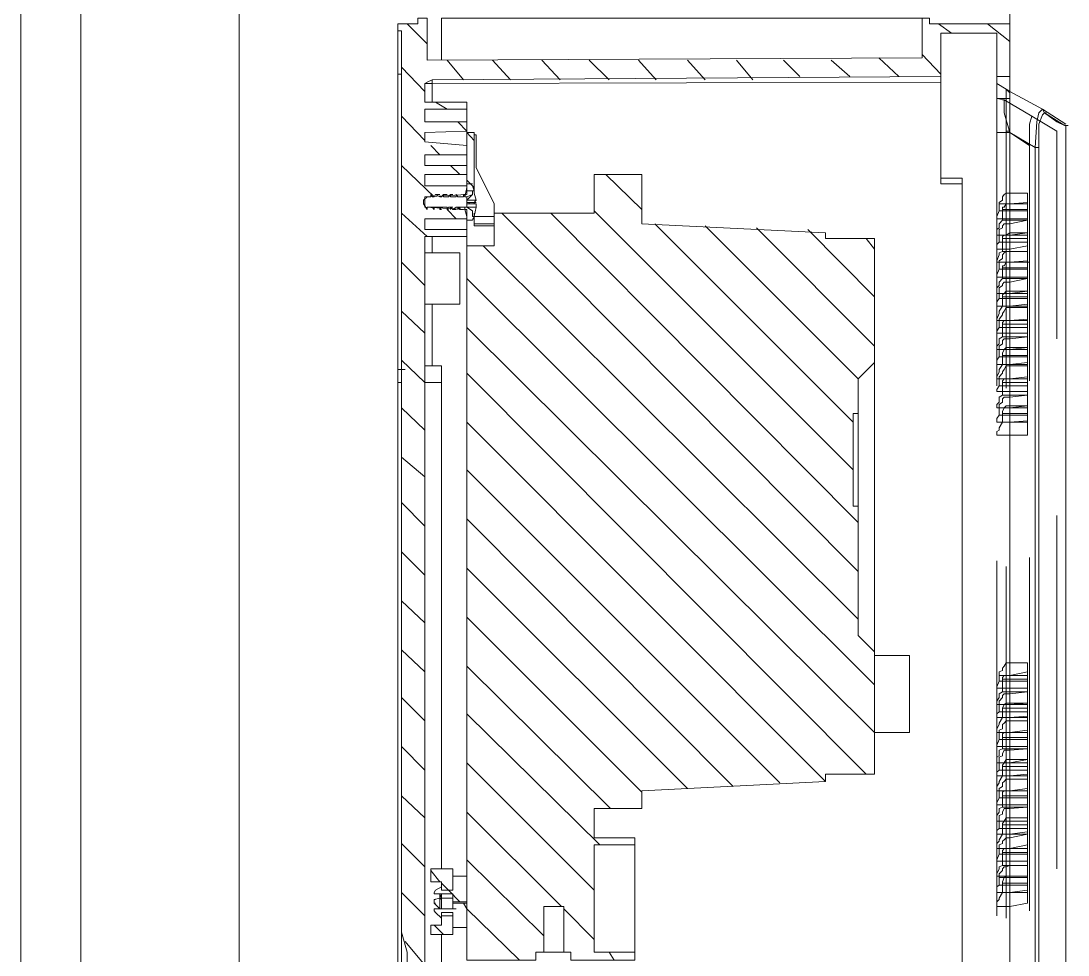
# Model space of a CAD drawing. Header units: millimetres. Extents: x 40 to 176, y -32 to 59.
# Drawn here: x 115.707 to 117.763, y -0.425 to 1.409 of the extents above; entities that cross this region are included whole.
import ezdxf

# ---------------------------------------------------------------- set-up
doc = ezdxf.new("R2010")
doc.units = ezdxf.units.MM
doc.layers.add('15 - Quadro de medição', color=6, linetype='Continuous')

msp = doc.modelspace()

# ---------------------------------------------------------------- linework, layer by layer
at = {"layer": '15 - Quadro de medição', "color": 7, "linetype": 'Continuous', "lineweight": 20, "true_color": 0x000007}
for points in [[(115.7074, -4.6712), (115.7074, 5.0936), (115.7074, 5.0936)], [(115.8248, -0.9809), (115.8248, 5.0936), (115.8248, 5.0936)], [(117.6489, 1.4033), (117.6489, 1.4075), (117.6489, 5.0936)], [(116.1362, -0.7672), (116.1362, 2.5333), (116.1362, 2.5333)], [(117.6489, 1.3), (117.6489, 1.4033), (117.4911, 1.4033), (117.4911, 1.4145), (117.4771, 1.4145), (117.4771, 1.3363), (116.505, 1.3321), (116.505, 1.4145), (116.4868, 1.4145), (116.4868, 1.4033), (116.4477, 1.4033), (116.4477, 1.3894), (116.4547, 1.3894), (116.4547, -0.3803), (116.4659, -0.4194)], [(116.505, 1.3642), (116.4659, 1.4033), (116.4659, 1.4033)], [(116.5329, 1.3321), (116.5329, 1.4145), (117.4771, 1.4145)], [(117.5344, 1.3852), (117.5093, 1.4033), (117.5093, 1.4033)], [(117.6489, 1.3684), (117.6056, 1.4033), (117.6056, 1.4033)], [(117.6489, -2.2897), (117.6489, -2.2869), (117.6489, 1.4033)], [(116.4547, 1.3042), (116.4477, 1.3042), (116.4477, 1.3894)], [(116.5008, -1.2351), (116.5008, 0.9857), (116.5832, 0.9857), (116.5832, 0.9997), (116.5008, 0.9997), (116.5008, 1.0206), (116.5832, 1.0206), (116.5832, 1.0388), (116.5008, 1.043), (116.5008, 1.0639), (116.5832, 1.0681), (116.5832, 1.0849), (116.5008, 1.0849), (116.5008, 1.1072), (116.5832, 1.1072), (116.5832, 1.1254), (116.5008, 1.1254), (116.5008, 1.1463), (116.5832, 1.1463), (116.5832, 1.1645), (116.5008, 1.1715), (116.5008, 1.1896), (116.5832, 1.1924), (116.5832, 1.2106), (116.5008, 1.2106), (116.5008, 1.2357), (116.5832, 1.2357), (116.5832, 1.2497), (116.5008, 1.2497), (116.5008, 1.286), (116.505, 1.2888), (116.5148, 1.293), (117.5134, 1.3), (117.5134, 1.3852), (117.6238, 1.3852), (117.6238, 1.3), (117.6489, 1.3)], [(117.6238, 1.3824), (117.6238, 1.2539), (117.6238, 1.2539)], [(117.6238, 1.3642), (117.6238, 1.3684), (117.6238, 1.3684)], [(117.6238, 1.3642), (117.6238, 1.3684), (117.6238, 1.3684)], [(117.6238, 1.2385), (117.6238, 1.3642), (117.6238, 1.3642)], [(117.5134, 1.3042), (117.4771, 1.3433), (117.4771, 1.3433)], [(116.5008, 1.2706), (116.4547, 1.3181), (116.4547, 1.3181)], [(116.5762, 1.293), (116.5441, 1.3321), (116.5441, 1.3321)], [(116.6684, 1.293), (116.6335, 1.3321), (116.6335, 1.3321)], [(116.7662, 1.293), (116.7299, 1.3321), (116.7299, 1.3321)], [(116.8626, 1.293), (116.8234, 1.3321), (116.8234, 1.3321)], [(116.9547, 1.293), (116.9198, 1.3321), (116.9198, 1.3321)], [(117.0511, 1.293), (117.0162, 1.3321), (117.0162, 1.3321)], [(117.1447, 1.293), (117.1126, 1.3321), (117.1126, 1.3321)], [(117.2369, 1.3), (117.2048, 1.3321), (117.2048, 1.3321)], [(117.3347, 1.3), (117.2983, 1.3321), (117.2983, 1.3321)], [(117.431, 1.3), (117.3919, 1.3363), (117.3919, 1.3363)], [(116.4477, 1.3042), (116.4477, 0.7175), (116.4477, 0.7175)], [(116.5148, 1.286), (117.5134, 1.2888), (117.5134, 1.3)], [(117.6489, 1.3), (117.6489, 1.2567), (117.6238, 1.2567), (117.6238, 1.3)], [(117.6489, 1.3), (117.6238, 1.3), (117.6238, 1.3)], [(116.5008, 1.286), (116.5148, 1.286), (116.5148, 1.293)], [(116.5148, 1.2497), (116.5148, 1.286), (116.5148, 1.286)], [(117.5134, 1.2888), (117.5134, 1.0891), (117.5134, 1.0891)], [(117.6238, 1.286), (117.6419, 1.2748), (117.6419, 1.1924)], [(117.6489, 1.1924), (117.6419, 1.1924), (117.6419, 1.2748), (117.6489, 1.2678)], [(117.6489, 1.2678), (117.6419, 1.2748), (117.6419, 1.2748)], [(117.6489, 1.2706), (117.6419, 1.2748), (117.6419, 1.2748)], [(117.6238, 1.2567), (117.6378, 1.2539), (117.6378, 1.2287), (117.6489, 1.1896), (117.6238, 1.1896)], [(117.6238, 1.2567), (117.6378, 1.2539), (117.6922, 1.2218)], [(117.6489, 1.2706), (117.7132, 1.2357), (117.7062, 1.2287), (117.702, 1.2106), (117.6992, 1.1603)], [(117.6489, 1.2567), (117.6489, -1.9643), (117.6489, -1.9643)], [(116.5441, 1.2357), (116.5217, 1.2497), (116.5217, 1.2497)], [(116.5832, 1.2357), (116.5832, 1.2106), (116.5832, 1.2106)], [(117.6238, 1.2539), (117.6238, 1.2036), (117.6238, 1.2036)], [(117.6378, 1.2539), (117.635, 1.2539), (117.635, 1.2539)], [(117.6378, 1.2539), (117.635, 1.2539), (117.635, 1.2539)], [(117.6378, 1.2539), (117.635, 1.2539), (117.635, 1.2539)], [(117.6378, 1.2539), (117.6378, 1.2287), (117.6489, 1.1896), (117.688, 1.1645), (117.688, 1.2064), (117.6922, 1.2218)], [(117.7593, 1.2064), (117.7132, 1.2357), (117.7174, 1.2287), (117.7523, 1.2064), (117.7593, 1.2036)], [(116.5008, 1.1743), (116.4547, 1.2218), (116.4547, 1.2218)], [(117.688, 0.7022), (117.688, 1.1645), (117.688, 1.2064), (117.6922, 1.2218), (117.7411, 1.1924)], [(117.7174, 1.2287), (117.7132, 1.2245), (117.7062, 1.2064), (117.7062, -2.2324), (117.7174, -2.2548), (117.7593, -2.2548)], [(117.7202, 1.2287), (117.7174, 1.2287), (117.7174, 1.2287)], [(117.7565, 1.2036), (117.7411, 1.2106), (117.7174, 1.2287)], [(117.7174, 1.2287), (117.7202, 1.2287), (117.7202, 1.2287)], [(116.5832, 1.1924), (116.565, 1.2106), (116.565, 1.2106)], [(117.6238, 1.2036), (117.6238, 0.6924), (117.6238, 0.6924)], [(117.7593, 1.2036), (117.7565, 1.2036), (117.7565, 1.2036)], [(117.7593, -1.8609), (117.7593, 1.2036), (117.7593, 1.2036)], [(117.7593, 1.2036), (117.7635, 1.2036), (117.7635, 1.2036)], [(116.5832, 1.1924), (116.5832, 1.1896), (116.5832, 1.1896)], [(116.5972, 1.1743), (116.5832, 1.1896), (116.5832, 1.1896)], [(116.5972, 1.1854), (116.6014, 1.1854), (116.6014, 1.1854)], [(116.6363, 1.0318), (116.6363, 1.05), (116.6014, 1.1212), (116.6014, 1.1854)], [(117.6238, 1.1896), (117.6489, 1.1896), (117.6489, 1.0709), (117.6419, 1.0709), (117.6378, 1.0681), (117.635, 1.0639), (117.635, 1.0569), (117.628, 1.0527), (117.628, 1.036), (117.6238, 1.0248), (117.6238, 1.0206)], [(117.6489, 1.1896), (117.6238, 1.1896), (117.6238, 1.1896)], [(117.6419, 1.1924), (117.6419, 0.6882), (117.6419, 0.6882)], [(117.6489, 1.1924), (117.6419, 1.1924), (117.6419, 1.1924)], [(117.6489, 1.1896), (117.6992, 1.1603), (117.6992, 1.1603)], [(117.7411, 0.7846), (117.7411, 1.1924), (117.7411, 1.1924)], [(116.5301, 1.1463), (116.512, 1.1645), (116.512, 1.1645)], [(117.7062, 1.1603), (117.6992, 1.1603), (117.6992, -2.1905), (117.7062, -2.1905)], [(116.519, 1.0639), (116.4547, 1.1254), (116.4547, 1.1254)], [(116.5692, 1.1072), (116.5511, 1.1254), (116.5511, 1.1254)], [(116.5972, 1.0821), (116.5832, 1.096), (116.5832, 1.096)], [(116.8332, -0.1373), (116.9268, -0.1373), (116.9268, -0.1024), (117.2872, -0.0842), (117.2872, -0.0702), (117.3835, -0.0702), (117.3835, 0.17), (117.3514, 0.2021), (117.3514, 0.4563), (117.3416, 0.4563), (117.3416, 0.6379), (117.3514, 0.6379), (117.3514, 0.7063), (117.3835, 0.7385), (117.3835, 0.9815), (117.2872, 0.9815), (117.2872, 0.9927), (116.9268, 1.0108), (116.9268, 1.1072), (116.8332, 1.1072), (116.8332, 1.0318)], [(116.9268, 1.0388), (116.8556, 1.1072), (116.8556, 1.1072)], [(117.5134, 1.1002), (117.5553, 1.1002), (117.5553, 1.0891)], [(116.5832, 1.0849), (116.5832, 1.0821), (116.579, 1.0639), (116.5762, 1.0681), (116.5762, 1.0639), (116.565, 1.0639), (116.5623, 1.0681), (116.5623, 1.0639), (116.5511, 1.0639), (116.5511, 1.0681), (116.5469, 1.0639), (116.5371, 1.0639), (116.5371, 1.0681), (116.5329, 1.0639), (116.5301, 1.0639), (116.5217, 1.0681), (116.519, 1.0639), (116.5148, 1.0639), (116.512, 1.0681), (116.512, 1.0639), (116.505, 1.0639), (116.498, 1.0569), (116.498, 1.05), (116.505, 1.0388), (116.505, 1.043), (116.5148, 1.043), (116.519, 1.0388), (116.519, 1.043), (116.5301, 1.043), (116.5301, 1.0388), (116.5329, 1.043), (116.5441, 1.043), (116.5441, 1.0388)], [(116.5944, 1.0891), (116.5832, 1.0891), (116.5832, 1.0891)], [(116.5944, 1.0178), (116.5972, 1.0248), (116.5944, 1.0248), (116.5944, 1.036), (116.5832, 1.043), (116.5832, 1.0639), (116.5944, 1.0681), (116.5944, 1.0751), (116.5972, 1.0751), (116.5944, 1.0849)], [(116.5944, 1.0849), (116.5972, 1.0751), (116.5972, 1.0751)], [(116.5972, 1.0751), (116.5972, 1.0709), (116.5972, 1.0709)], [(116.5972, 1.0709), (116.6014, 1.0569), (116.5972, 1.0527)], [(117.5134, 1.0891), (117.5553, 1.0891), (117.5553, 1.0891)], [(117.5553, 1.0891), (117.5553, -1.2882), (117.5553, -1.2882)], [(117.6838, 1.0709), (117.6489, 1.0709), (117.6489, 1.0709)], [(117.6838, 1.0709), (117.6838, 1.0206), (117.6838, 1.0206)], [(116.512, 1.0681), (116.5148, 1.0681), (116.5148, 1.0681)], [(116.5148, 1.0639), (116.519, 1.0639), (116.519, 1.0639)], [(116.5148, 1.0639), (116.519, 1.0639), (116.519, 1.0639)], [(116.5217, 1.0681), (116.5301, 1.0681), (116.5301, 1.0681)], [(116.5217, 1.0681), (116.5301, 1.0681), (116.5301, 1.0681)], [(116.5301, 1.0639), (116.5329, 1.0639), (116.5329, 1.0639)], [(116.5301, 1.0639), (116.5329, 1.0639), (116.5329, 1.0639)], [(116.5371, 1.0681), (116.5441, 1.0681), (116.5441, 1.0681)], [(116.5371, 1.0681), (116.5441, 1.0681), (116.5441, 1.0681)], [(116.5371, 1.0639), (116.5441, 1.0639), (116.5441, 1.0639)], [(116.5371, 1.0639), (116.5441, 1.0639), (116.5441, 1.0639)], [(116.5511, 1.0681), (116.5553, 1.0681), (116.5553, 1.0681)], [(116.5511, 1.0639), (116.5553, 1.0639), (116.5553, 1.0639)], [(116.5511, 1.0639), (116.5553, 1.0639), (116.5553, 1.0639)], [(116.565, 1.0639), (116.5692, 1.0639), (116.5692, 1.0639)], [(116.565, 1.0639), (116.5692, 1.0639), (116.5692, 1.0639)], [(116.5762, 1.0681), (116.579, 1.0681), (116.579, 1.0681)], [(116.5762, 1.0681), (116.579, 1.0681), (116.579, 1.0681)], [(116.579, 1.0639), (116.5832, 1.0639), (116.5832, 1.0639)], [(116.579, 1.0639), (116.5832, 1.0639), (116.5832, 1.0639)], [(116.5832, 1.0569), (116.5944, 1.0681), (116.5944, 1.0681)], [(116.5832, 1.0527), (116.5944, 1.0527), (116.5944, 1.0527)], [(116.5832, 1.05), (116.6014, 1.05), (116.6014, 1.05)], [(116.5874, 1.0527), (116.5874, 1.05), (116.5874, 1.05)], [(116.5972, 1.0527), (116.5944, 1.0527), (116.5944, 1.0527)], [(116.5972, 1.0527), (116.6014, 1.0527), (116.6014, 1.0527)], [(116.5972, 1.0527), (116.5972, 1.05), (116.5972, 1.05)], [(116.6014, 1.05), (116.6014, 1.043), (116.5972, 1.0248)], [(117.6838, 1.05), (117.628, 1.05), (117.628, 1.05)], [(117.635, 1.0178), (117.635, 1.0388), (117.635, 1.043), (117.6378, 1.043), (117.6419, 1.05), (117.6489, 1.05), (117.6489, 1.0108)], [(117.6489, 1.05), (117.6838, 1.0527), (117.6838, 1.0527)], [(116.505, 0.9857), (116.4547, 1.0318), (116.4547, 1.0318)], [(116.5148, 1.043), (116.519, 1.043), (116.519, 1.043)], [(116.5148, 1.043), (116.519, 1.043), (116.519, 1.043)], [(116.5301, 1.043), (116.5329, 1.043), (116.5329, 1.043)], [(116.5301, 1.043), (116.5329, 1.043), (116.5329, 1.043)], [(116.5301, 1.0388), (116.5329, 1.0388), (116.5329, 1.0388)], [(116.5441, 1.043), (116.5371, 1.043), (116.5371, 1.043)], [(116.5371, 1.043), (116.5441, 1.043), (116.5441, 1.043)], [(116.5441, 1.0388), (116.5469, 1.043), (116.5511, 1.043), (116.5553, 1.0388), (116.5623, 1.043), (116.565, 1.043), (116.5692, 1.0388), (116.5692, 1.043), (116.579, 1.043), (116.579, 1.0388), (116.5832, 1.0248), (116.5832, 1.0206)], [(116.5441, 1.0388), (116.5469, 1.0388), (116.5469, 1.0388)], [(116.5623, 1.0206), (116.5441, 1.0388), (116.5441, 1.0388)], [(116.5511, 1.0388), (116.5511, 1.043), (116.5511, 1.043)], [(116.5511, 1.043), (116.5553, 1.043), (116.5553, 1.043)], [(116.5553, 1.0388), (116.5623, 1.0388), (116.5623, 1.0388)], [(116.565, 1.0388), (116.565, 1.043), (116.565, 1.043)], [(116.565, 1.043), (116.5692, 1.043), (116.5692, 1.043)], [(116.5692, 1.0388), (116.5762, 1.0388), (116.5762, 1.0388)], [(116.5692, 1.0388), (116.5762, 1.0388), (116.5762, 1.0388)], [(116.579, 1.0388), (116.579, 1.043), (116.579, 1.043)], [(116.579, 1.043), (116.5832, 1.043), (116.5832, 1.043)], [(116.579, 1.0388), (116.5832, 1.0388), (116.5832, 1.0388)], [(116.5832, 1.043), (116.6014, 1.043), (116.6014, 1.043)], [(116.6363, 1.0067), (116.5972, 1.0067), (116.5972, 1.0318)], [(116.8332, 1.0318), (116.6363, 1.0318), (116.6363, 1.0318)], [(116.6363, 0.9675), (116.6363, 1.0318), (116.6363, 1.0318)], [(117.3514, 0.3278), (116.6516, 1.0318), (116.6516, 1.0318)], [(117.3514, 0.4242), (116.748, 1.0318), (116.748, 1.0318)], [(117.3416, 0.5276), (116.8332, 1.036), (116.8332, 1.036)], [(117.6838, 1.036), (117.628, 1.036), (117.628, 1.036)], [(117.6838, 1.0388), (117.635, 1.0388), (117.635, 1.0388)], [(116.5832, 1.0206), (116.5832, 0.9997), (116.5832, 0.9997)], [(116.5832, 1.0178), (116.5944, 1.0178), (116.5944, 1.0178)], [(116.5944, 1.0206), (116.5972, 1.0206), (116.5972, 1.0206)], [(116.5972, 1.0248), (116.6363, 1.0248), (116.6363, 1.0248)], [(116.6363, 1.0108), (116.5972, 1.0108), (116.5972, 1.0108)], [(117.3416, 0.6211), (116.9519, 1.0108), (116.9519, 1.0108)], [(117.6489, 1.0206), (117.6238, 1.0206), (117.6238, 1.0206)], [(117.6489, 0.9885), (117.6238, 0.9885), (117.6238, 0.9997), (117.628, 1.0025), (117.628, 1.0108), (117.635, 1.0178), (117.6489, 1.0178)], [(117.6838, 1.0178), (117.6489, 1.0108), (117.6378, 1.0108), (117.635, 1.0067), (117.635, 1.0025), (117.628, 0.9997), (117.628, 0.9885), (117.6838, 0.9885), (117.6838, 0.9927)], [(117.6489, 1.0206), (117.6838, 1.0206), (117.6838, 1.0206)], [(117.6838, 1.0178), (117.6489, 1.0178), (117.6489, 1.0178)], [(117.6838, 1.0206), (117.6838, 0.9927), (117.6838, 0.9927)], [(117.3514, 0.7063), (117.0511, 1.0067), (117.0511, 1.0067)], [(117.3835, 0.7706), (117.1517, 1.0025), (117.1517, 1.0025)], [(117.3835, 0.867), (117.2523, 0.9997), (117.2523, 0.9997)], [(117.628, 0.9354), (117.628, 0.9382), (117.635, 0.9424), (117.635, 0.9494), (117.6378, 0.9536), (117.6419, 0.9564), (117.6489, 0.9564), (117.6489, 0.9927), (117.6419, 0.9885), (117.6378, 0.9885), (117.635, 0.9857), (117.635, 0.9815)], [(117.628, 0.9885), (117.628, 0.9745), (117.6838, 0.9745), (117.6838, 0.9885)], [(117.6838, 0.9927), (117.6489, 0.9885), (117.6489, 0.9885)], [(117.6489, 0.9927), (117.6838, 0.9927), (117.6838, 0.9927)], [(116.5148, 0.9536), (116.5148, 0.9857), (116.5148, 0.9857)], [(116.5832, 0.9857), (116.5832, 0.9675), (116.6363, 0.9675)], [(116.5832, 0.9675), (116.5832, -0.4348), (116.7187, -0.4348), (116.7187, -0.4194), (116.7341, -0.4194), (116.7341, -0.33), (116.7732, -0.33), (116.7732, -0.4194), (116.7871, -0.4194), (116.7871, -0.4348), (116.9128, -0.4348), (116.9128, -0.4194), (116.8332, -0.4194), (116.8332, -0.2085), (116.9128, -0.2085), (116.9128, -0.1946), (116.8332, -0.1946), (116.8332, -0.1373)], [(117.3514, 0.2342), (116.6153, 0.9675), (116.6153, 0.9675)], [(117.3835, 0.9606), (117.3668, 0.9815), (117.3668, 0.9815)], [(117.635, 0.9815), (117.635, 0.9564), (117.628, 0.9536), (117.628, 0.9494), (117.6238, 0.9382), (117.6238, 0.9354)], [(117.628, 0.9745), (117.6238, 0.9703), (117.6238, 0.9606)], [(117.6838, 0.9815), (117.635, 0.9815), (117.635, 0.9815)], [(117.6489, 0.9354), (117.6838, 0.9354), (117.6838, 0.9675), (117.6489, 0.9606)], [(117.6838, 0.9745), (117.6838, 0.9675), (117.6838, 0.9675)], [(116.5008, 0.9536), (116.5692, 0.9536), (116.5692, 0.9536)], [(116.5692, 0.853), (116.5692, 0.9536), (116.5692, 0.9536)], [(117.6489, 0.9606), (117.6238, 0.9606), (117.6238, 0.9606)], [(117.6489, 0.9564), (117.635, 0.9564), (117.635, 0.9564)], [(117.6838, 0.9564), (117.6489, 0.9564), (117.6489, 0.9564)], [(117.6838, 0.9564), (117.6489, 0.9564), (117.6489, 0.9564)], [(116.5008, 0.8893), (116.4547, 0.9354), (116.4547, 0.9354)], [(117.6489, 0.9354), (117.6238, 0.9354), (117.6238, 0.9354)], [(117.6489, 0.8963), (117.6489, 0.9354), (117.6419, 0.9354), (117.6378, 0.9284), (117.635, 0.9284), (117.635, 0.9242)], [(117.6489, 0.9354), (117.6838, 0.9382), (117.6838, 0.9382)], [(117.6838, 0.9354), (117.688, 0.9354), (117.688, 0.9354)], [(117.635, 0.9242), (117.635, 0.9033), (117.628, 0.8963), (117.628, 0.8893), (117.6238, 0.8851), (117.6238, 0.874)], [(117.628, 0.9214), (117.6238, 0.9103), (117.6238, 0.9061)], [(117.6489, 0.9061), (117.6238, 0.9061), (117.6238, 0.9061)], [(117.6838, 0.9242), (117.635, 0.9242), (117.635, 0.9242)], [(117.6838, 0.8781), (117.6838, 0.9061), (117.6489, 0.9061)], [(117.6838, 0.9214), (117.6838, 0.9061), (117.6838, 0.9061)], [(117.3835, 0.1057), (116.5832, 0.9033), (116.5832, 0.9033)], [(117.6838, 0.9033), (117.6489, 0.8963), (117.6378, 0.8963), (117.635, 0.8921), (117.635, 0.8893), (117.628, 0.8851), (117.628, 0.874), (117.6838, 0.874), (117.6838, 0.8781)], [(117.6489, 0.9033), (117.635, 0.9033), (117.635, 0.9033)], [(117.6838, 0.9033), (117.6489, 0.9033), (117.6489, 0.9033)], [(117.6489, 0.846), (117.6489, 0.8781), (117.6419, 0.8781), (117.6378, 0.874), (117.635, 0.8712), (117.635, 0.867), (117.635, 0.8488), (117.628, 0.839), (117.628, 0.8348), (117.6238, 0.8237), (117.6238, 0.8209)], [(117.6489, 0.874), (117.6238, 0.874), (117.6238, 0.874)], [(117.628, 0.8642), (117.6238, 0.8572), (117.6238, 0.8488)], [(117.628, 0.874), (117.628, 0.8642), (117.6838, 0.8642), (117.6838, 0.874)], [(117.6838, 0.867), (117.635, 0.867), (117.635, 0.867)], [(117.6838, 0.8781), (117.6489, 0.874), (117.6489, 0.874)], [(117.6489, 0.8781), (117.6838, 0.8781), (117.6838, 0.8781)], [(117.6838, 0.8642), (117.6838, 0.853), (117.6838, 0.853)], [(116.5692, 0.853), (116.5008, 0.853), (116.5008, 0.853)], [(116.5148, 0.7315), (116.5148, 0.853), (116.5148, 0.853)], [(117.6489, 0.8488), (117.6238, 0.8488), (117.6238, 0.8488)], [(117.6838, 0.8209), (117.628, 0.8209), (117.628, 0.8237), (117.635, 0.8321), (117.635, 0.8348), (117.6378, 0.839), (117.6419, 0.846), (117.6489, 0.846)], [(117.6489, 0.8488), (117.635, 0.8488), (117.635, 0.8488)], [(117.6489, 0.8488), (117.6838, 0.853), (117.6838, 0.853)], [(117.6838, 0.8488), (117.6489, 0.8488), (117.6489, 0.8488)], [(117.6838, 0.846), (117.6489, 0.846), (117.6489, 0.846)], [(117.6838, 0.853), (117.6838, 0.8209), (117.6838, 0.8209)], [(116.5008, 0.7957), (116.4547, 0.839), (116.4547, 0.839)], [(117.6489, 0.8209), (117.6838, 0.8237), (117.6838, 0.8237)], [(117.3835, 0.0122), (116.5832, 0.8069), (116.5832, 0.8069)], [(117.6489, 0.8209), (117.6238, 0.8209), (117.6238, 0.8209)], [(117.6489, 0.7846), (117.6489, 0.8209), (117.6378, 0.8209), (117.635, 0.8167), (117.635, 0.8139), (117.635, 0.7888), (117.628, 0.7846), (117.628, 0.7748), (117.6238, 0.7706), (117.6238, 0.7636)], [(117.628, 0.8069), (117.6238, 0.7999), (117.6238, 0.7957)], [(117.628, 0.8209), (117.628, 0.8069), (117.6838, 0.8069), (117.6838, 0.8209)], [(117.6838, 0.8139), (117.635, 0.8139), (117.635, 0.8139)], [(117.6838, 0.8209), (117.6489, 0.8209), (117.6489, 0.8209)], [(117.6838, 0.8069), (117.6838, 0.7957), (117.6838, 0.7957)], [(117.6489, 0.7957), (117.6238, 0.7957), (117.6238, 0.7957)], [(117.6838, 0.7888), (117.6489, 0.7846), (117.6378, 0.7846), (117.635, 0.7818), (117.635, 0.7748), (117.628, 0.7706), (117.628, 0.7636), (117.6838, 0.7636), (117.6838, 0.7678)], [(117.6489, 0.7888), (117.635, 0.7888), (117.635, 0.7888)], [(117.6489, 0.7957), (117.6838, 0.7957), (117.6838, 0.7957)], [(117.6489, 0.7636), (117.6838, 0.7678), (117.6838, 0.7957)], [(117.6838, 0.7888), (117.6489, 0.7888), (117.6489, 0.7888)], [(117.6489, 0.7315), (117.6489, 0.7678), (117.6419, 0.7678), (117.6378, 0.7636), (117.635, 0.7566), (117.635, 0.7343), (117.628, 0.7245), (117.628, 0.7203), (117.6238, 0.7105), (117.6238, 0.7063)], [(117.6489, 0.7636), (117.6238, 0.7636), (117.6238, 0.7636)], [(117.628, 0.7636), (117.628, 0.7496), (117.6838, 0.7496), (117.6838, 0.7636)], [(117.6489, 0.7678), (117.6838, 0.7678), (117.6838, 0.7678)], [(116.5008, 0.6994), (116.4547, 0.7427), (116.4547, 0.7427)], [(117.628, 0.7496), (117.6238, 0.7427), (117.6238, 0.7343)], [(117.6838, 0.7524), (117.635, 0.7524), (117.635, 0.7524)], [(117.6838, 0.7496), (117.6838, 0.7385), (117.6838, 0.7385)], [(116.4547, 0.7245), (116.4477, 0.7245), (116.4477, 0.7175)], [(116.4547, 0.7245), (116.4617, 0.7245), (116.4617, 0.7245)], [(116.4547, 0.6994), (116.4547, 0.7245), (116.4547, 0.7245)], [(116.5008, 0.7315), (116.5329, 0.7315), (116.5329, 0.7315)], [(116.5329, 0.6994), (116.5329, 0.7315), (116.5329, 0.7315)], [(117.3835, 0.17), (117.3835, 0.7385), (117.3835, 0.7385)], [(117.6489, 0.7343), (117.6238, 0.7343), (117.6238, 0.7343)], [(117.6838, 0.7063), (117.628, 0.7063), (117.628, 0.7105), (117.635, 0.7175), (117.635, 0.7203), (117.6378, 0.7245), (117.6419, 0.7315), (117.6489, 0.7315)], [(117.6489, 0.7343), (117.635, 0.7343), (117.635, 0.7343)], [(117.6489, 0.7063), (117.6838, 0.7063), (117.6838, 0.7385), (117.6489, 0.7343)], [(117.6838, 0.7343), (117.6489, 0.7343), (117.6489, 0.7343)], [(117.6838, 0.7315), (117.6489, 0.7315), (117.6489, 0.7315)], [(117.6489, 0.7315), (117.6838, 0.7315), (117.6838, 0.7315)], [(116.4477, 0.7175), (116.4477, 0.6994), (116.4477, 0.6994)], [(116.5329, -0.256), (116.5329, 0.6994), (116.5008, 0.6994)], [(117.3668, -0.0702), (116.5832, 0.7175), (116.5832, 0.7175)], [(117.6489, 0.7063), (117.6238, 0.7063), (117.6238, 0.7063)], [(117.628, 0.7063), (117.628, 0.6924), (117.6838, 0.6924), (117.6838, 0.7063)], [(117.6838, 0.7105), (117.6489, 0.7063), (117.6378, 0.7063), (117.635, 0.7022), (117.635, 0.6994), (117.6838, 0.6994)], [(117.635, 0.6742), (117.635, 0.6994), (117.635, 0.6994)], [(117.6489, 0.7063), (117.6489, 0.67), (117.6489, 0.67)], [(117.628, 0.6924), (117.6238, 0.6854), (117.6238, 0.6812)], [(117.6489, 0.6812), (117.6238, 0.6812), (117.6238, 0.6812)], [(117.6489, 0.6812), (117.6838, 0.6812), (117.6838, 0.6812)], [(117.6838, 0.6812), (117.6838, 0.6924), (117.6838, 0.6924)], [(117.6838, 0.6812), (117.6838, 0.6533), (117.6838, 0.6533)], [(117.6489, 0.6491), (117.6238, 0.6491), (117.6238, 0.6561), (117.628, 0.6603), (117.628, 0.67), (117.635, 0.6742), (117.6489, 0.6742)], [(117.6838, 0.6491), (117.628, 0.6491), (117.628, 0.6561), (117.635, 0.6603), (117.635, 0.6672), (117.6378, 0.67), (117.6489, 0.67)], [(117.6838, 0.6742), (117.6489, 0.6742), (117.6489, 0.6742)], [(117.6489, 0.67), (117.6838, 0.6742), (117.6838, 0.6742)], [(117.6838, 0.6742), (117.6489, 0.67), (117.6489, 0.67)], [(116.5008, 0.6058), (116.4547, 0.6491), (116.4547, 0.6491)], [(117.3514, 0.4563), (117.3514, 0.6379), (117.3514, 0.6379)], [(117.6489, 0.149), (117.6489, 0.6533), (117.6419, 0.6533), (117.6378, 0.6491), (117.635, 0.6421), (117.635, 0.6379), (117.635, 0.6211), (117.628, 0.61), (117.628, 0.6058), (117.6238, 0.603), (117.6238, 0.596)], [(117.628, 0.6491), (117.628, 0.6351), (117.628, 0.6351)], [(117.6838, 0.6379), (117.635, 0.6379), (117.635, 0.6379)], [(117.6838, 0.6533), (117.6489, 0.6491), (117.6489, 0.6491)], [(117.6489, 0.6533), (117.6838, 0.6533), (117.6838, 0.6533)], [(117.6838, 0.6533), (117.6838, 0.6239), (117.6838, 0.6239)], [(117.2872, -0.0842), (116.5832, 0.6211), (116.5832, 0.6211)], [(117.6489, 0.6211), (117.6238, 0.6211), (117.6238, 0.6281), (117.628, 0.6351), (117.6838, 0.6351)], [(117.6489, 0.6211), (117.635, 0.6211), (117.635, 0.6211)], [(117.6489, 0.6211), (117.6838, 0.6239), (117.6838, 0.6239)], [(117.6838, 0.6211), (117.6489, 0.6211), (117.6489, 0.6211)], [(117.6838, 0.6239), (117.6838, 0.596), (117.6838, 0.596)], [(117.6489, 0.596), (117.6238, 0.596), (117.6238, 0.596)], [(117.6838, 0.596), (117.6489, 0.596), (117.6489, 0.596)], [(116.5008, 0.5136), (116.4547, 0.5527), (116.4547, 0.5527)], [(117.1978, -0.087), (116.5832, 0.5276), (116.5832, 0.5276)], [(116.5008, 0.4172), (116.4547, 0.4633), (116.4547, 0.4633)], [(117.7411, -0.256), (117.7411, 0.4382), (117.7411, 0.4382)], [(117.1056, -0.094), (116.5832, 0.4312), (116.5832, 0.4312)], [(116.5008, 0.3208), (116.4547, 0.3669), (116.4547, 0.3669)], [(117.688, -0.3384), (117.688, 0.3558), (117.688, 0.3558)], [(117.0162, -0.0982), (116.5832, 0.3348), (116.5832, 0.3348)], [(117.6238, 0.3488), (117.6238, -0.3482), (117.6238, -0.3482)], [(117.6419, 0.3376), (117.6419, -0.3524), (117.6419, -0.3524)], [(116.5008, 0.2273), (116.4547, 0.2706), (116.4547, 0.2706)], [(116.9268, -0.1052), (116.5832, 0.2384), (116.5832, 0.2384)], [(116.5008, 0.1309), (116.4547, 0.1742), (116.4547, 0.1742)], [(117.3835, 0.163), (117.452, 0.163), (117.452, 0.163)], [(117.3835, 0.0122), (117.452, 0.0122), (117.452, 0.163)], [(116.8653, -0.1373), (116.5832, 0.1421), (116.5832, 0.1421)], [(117.628, 0.1239), (117.628, 0.1127), (117.6838, 0.1127), (117.6838, 0.1239)], [(117.6838, 0.1309), (117.6489, 0.1239), (117.6378, 0.1239), (117.635, 0.1197), (117.635, 0.1169)], [(117.6489, 0.1239), (117.6489, 0.0876), (117.6489, 0.0876)], [(117.628, 0.1127), (117.6238, 0.1016), (117.6238, 0.0988)], [(117.6838, 0.1169), (117.635, 0.1169), (117.635, 0.0918), (117.6489, 0.0918)], [(117.6838, 0.1127), (117.6838, 0.0988), (117.6838, 0.0988)], [(117.6489, 0.0988), (117.6238, 0.0988), (117.6238, 0.0988)], [(117.635, 0.0918), (117.628, 0.0876), (117.628, 0.0806), (117.6238, 0.0736), (117.6238, 0.0666)], [(117.6838, 0.0918), (117.6489, 0.0876), (117.6378, 0.0876), (117.635, 0.0848), (117.635, 0.0806), (117.628, 0.0736), (117.628, 0.0666), (117.6838, 0.0666), (117.6838, 0.0694)], [(117.6489, 0.0666), (117.6838, 0.0694), (117.6838, 0.0988), (117.6489, 0.0988)], [(117.6838, 0.0918), (117.6489, 0.0918), (117.6489, 0.0918)], [(116.5008, 0.0345), (116.4547, 0.0806), (116.4547, 0.0806)], [(117.6489, 0.0345), (117.6489, 0.0694), (117.6419, 0.0694), (117.6378, 0.0666), (117.635, 0.0596), (117.635, 0.0415), (117.628, 0.0303), (117.628, 0.0275), (117.6238, 0.0191), (117.6238, 0.0122)], [(117.6489, 0.0666), (117.6238, 0.0666), (117.6238, 0.0666)], [(117.628, 0.0666), (117.628, 0.0527), (117.6838, 0.0527), (117.6838, 0.0666)], [(117.6489, 0.0694), (117.6838, 0.0694), (117.6838, 0.0694)], [(116.8444, -0.2085), (116.5832, 0.0485), (116.5832, 0.0485)], [(117.628, 0.0527), (117.6238, 0.0485), (117.6238, 0.0415)], [(117.6489, 0.0415), (117.6238, 0.0415), (117.6238, 0.0415)], [(117.6838, 0.0596), (117.635, 0.0596), (117.635, 0.0596)], [(117.6489, 0.0415), (117.635, 0.0415), (117.635, 0.0415)], [(117.6489, 0.0122), (117.6838, 0.0122), (117.6838, 0.0443), (117.6489, 0.0415)], [(117.6838, 0.0415), (117.6489, 0.0415), (117.6489, 0.0415)], [(117.6838, 0.0527), (117.6838, 0.0443), (117.6838, 0.0443)], [(117.6838, 0.0345), (117.6419, 0.0345), (117.6378, 0.0303), (117.635, 0.0275), (117.635, 0.0191), (117.628, 0.0163), (117.628, 0.0122), (117.6838, 0.0122)], [(117.6489, 0.0122), (117.6238, 0.0122), (117.6238, 0.0122)], [(117.628, 0.0122), (117.628, -0.0018), (117.6838, -0.0018), (117.6838, 0.0122)], [(117.6838, 0.0163), (117.6489, 0.0122), (117.6378, 0.0122), (117.635, 0.0094), (117.635, 0.0024)], [(117.6838, 0.0024), (117.635, 0.0024), (117.635, -0.02), (117.6489, -0.02)], [(117.6489, 0.0122), (117.6489, -0.0228), (117.6489, -0.0228)], [(116.5008, -0.0619), (116.4547, -0.0158), (116.4547, -0.0158)], [(117.628, -0.0018), (117.6238, -0.013), (117.6238, -0.0158)], [(117.6489, -0.0158), (117.6238, -0.0158), (117.6238, -0.0158)], [(117.635, -0.02), (117.628, -0.0228), (117.628, -0.0339), (117.6238, -0.0367), (117.6238, -0.0479)], [(117.6489, -0.0158), (117.6838, -0.0158), (117.6838, -0.0158)], [(117.6838, -0.02), (117.6489, -0.02), (117.6489, -0.02)], [(117.6838, -0.02), (117.6489, -0.0228), (117.6489, -0.0228)], [(117.6838, -0.0018), (117.6838, -0.0158), (117.6838, -0.0158)], [(117.6838, -0.0158), (117.6838, -0.0409), (117.6838, -0.0409)], [(117.6838, -0.0479), (117.628, -0.0479), (117.628, -0.0367), (117.635, -0.0339), (117.635, -0.0297), (117.6378, -0.0228), (117.6489, -0.0228)], [(117.635, -0.073), (117.635, -0.0549), (117.635, -0.0521), (117.6378, -0.0479), (117.6419, -0.0409), (117.6489, -0.0409), (117.6489, -0.08)], [(117.6838, -0.0409), (117.6489, -0.0479), (117.6489, -0.0479)], [(117.6489, -0.0409), (117.6838, -0.0409), (117.6838, -0.0409)], [(117.6838, -0.0702), (117.6838, -0.0409), (117.6838, -0.0409)], [(116.8332, -0.2979), (116.5832, -0.0479), (116.5832, -0.0479)], [(117.6489, -0.0479), (117.6238, -0.0479), (117.6238, -0.0479)], [(117.628, -0.0479), (117.628, -0.0619), (117.628, -0.0619)], [(117.6838, -0.0549), (117.635, -0.0549), (117.635, -0.0549)], [(117.6838, -0.0619), (117.628, -0.0619), (117.6238, -0.0661), (117.6238, -0.073)], [(117.6489, -0.073), (117.6238, -0.073), (117.6238, -0.073)], [(117.6489, -0.073), (117.635, -0.073), (117.628, -0.0842), (117.628, -0.087), (117.6238, -0.094), (117.6238, -0.1024)], [(117.6838, -0.08), (117.6489, -0.08), (117.6419, -0.08), (117.6378, -0.0842), (117.635, -0.087), (117.635, -0.094), (117.628, -0.0982), (117.628, -0.1024), (117.6838, -0.1024)], [(117.6489, -0.073), (117.6838, -0.0702), (117.6838, -0.0702)], [(117.6838, -0.073), (117.6489, -0.073), (117.6489, -0.073)], [(117.6838, -0.0702), (117.6838, -0.1024), (117.6838, -0.1024)], [(117.6489, -0.1024), (117.6238, -0.1024), (117.6238, -0.1024)], [(117.628, -0.1024), (117.628, -0.1163), (117.628, -0.1163)], [(117.6838, -0.0982), (117.6489, -0.1024), (117.6378, -0.1024), (117.635, -0.1052), (117.635, -0.1122)], [(117.6838, -0.1024), (117.6489, -0.1024), (117.6489, -0.1024)], [(117.6489, -0.1024), (117.6489, -0.1373), (117.6489, -0.1373)], [(117.6838, -0.1024), (117.6838, -0.1303), (117.6838, -0.1303)], [(116.5008, -0.1555), (116.4547, -0.1122), (116.4547, -0.1122)], [(117.6838, -0.1163), (117.628, -0.1163), (117.6238, -0.1261), (117.6238, -0.1303)], [(117.635, -0.1345), (117.635, -0.1122), (117.6838, -0.1122)], [(117.6489, -0.1303), (117.6238, -0.1303), (117.6238, -0.1303)], [(117.6489, -0.1345), (117.635, -0.1345), (117.628, -0.1373), (117.628, -0.1443), (117.6238, -0.1513), (117.6238, -0.1555)], [(117.6838, -0.1555), (117.6838, -0.1624), (117.628, -0.1624), (117.628, -0.1513), (117.635, -0.1485), (117.635, -0.1443), (117.6378, -0.1373), (117.6489, -0.1373)], [(117.6489, -0.1303), (117.6838, -0.1303), (117.6838, -0.1303)], [(117.6838, -0.1345), (117.6489, -0.1345), (117.6489, -0.1345)], [(117.6838, -0.1345), (117.6489, -0.1373), (117.6489, -0.1373)], [(117.6838, -0.1303), (117.6838, -0.1555), (117.6838, -0.1555)], [(116.769, -0.33), (116.5832, -0.1443), (116.5832, -0.1443)], [(117.6489, -0.1946), (117.6489, -0.1555), (117.6419, -0.1555), (117.6378, -0.1624), (117.635, -0.1666), (117.635, -0.1694), (117.635, -0.1876), (117.628, -0.1988), (117.628, -0.2015), (117.6238, -0.2057), (117.6238, -0.2155)], [(117.6489, -0.1624), (117.6238, -0.1624), (117.6238, -0.1624)], [(117.628, -0.1624), (117.628, -0.1764), (117.628, -0.1764)], [(117.6838, -0.1555), (117.6489, -0.1555), (117.6489, -0.1555)], [(117.6489, -0.1555), (117.6838, -0.1555), (117.6838, -0.1555)], [(117.6838, -0.1624), (117.6838, -0.1764), (117.6838, -0.1764)], [(117.6838, -0.1834), (117.6838, -0.1764), (117.628, -0.1764), (117.6238, -0.1806), (117.6238, -0.1876), (117.6489, -0.1876)], [(117.6838, -0.1694), (117.635, -0.1694), (117.635, -0.1694)], [(117.6489, -0.1876), (117.6838, -0.1834), (117.6838, -0.1834)], [(117.6489, -0.2155), (117.6838, -0.2085), (117.6838, -0.1834)], [(117.6838, -0.2085), (117.6838, -0.2155), (117.628, -0.2155), (117.628, -0.2085), (117.635, -0.2057), (117.635, -0.2015), (117.6378, -0.1988), (117.6419, -0.1946), (117.6489, -0.1946)], [(117.6489, -0.1876), (117.635, -0.1876), (117.635, -0.1876)], [(117.6838, -0.1876), (117.6489, -0.1876), (117.6489, -0.1876)], [(117.6838, -0.1876), (117.6489, -0.1946), (117.6489, -0.1946)], [(117.6489, -0.1946), (117.6838, -0.1876), (117.6838, -0.1876)], [(116.5008, -0.2518), (116.4547, -0.2057), (116.4547, -0.2057)], [(116.9128, -0.2085), (116.9128, -0.4194), (116.9128, -0.4194)], [(117.6489, -0.249), (117.6489, -0.2155), (117.6378, -0.2155), (117.635, -0.2197), (117.635, -0.2239), (117.635, -0.249), (117.628, -0.2518), (117.628, -0.256), (117.6238, -0.2658), (117.6238, -0.27)], [(117.6489, -0.2155), (117.6238, -0.2155), (117.6238, -0.2155)], [(117.628, -0.2155), (117.628, -0.2267), (117.6838, -0.2267), (117.6838, -0.2155)], [(117.6838, -0.2239), (117.635, -0.2239), (117.635, -0.2239)], [(117.6489, -0.2155), (117.6838, -0.2085), (117.6838, -0.2085)], [(116.7341, -0.3873), (116.5832, -0.2379), (116.5832, -0.2379)], [(117.628, -0.2267), (117.6238, -0.2379), (117.6238, -0.2407)], [(117.6489, -0.2407), (117.6238, -0.2407), (117.6238, -0.2407)], [(117.6489, -0.2407), (117.6838, -0.2407), (117.6838, -0.2407)], [(117.6838, -0.2407), (117.6838, -0.2267), (117.6838, -0.2267)], [(117.6838, -0.2407), (117.6838, -0.27), (117.6838, -0.27)], [(116.5301, -0.2812), (116.512, -0.2588), (116.512, -0.2588)], [(117.6838, -0.249), (117.6489, -0.249), (117.6419, -0.2518), (117.6378, -0.2518), (117.635, -0.256), (117.635, -0.2588), (117.628, -0.2658), (117.628, -0.2728), (117.6838, -0.2728), (117.6838, -0.27)], [(117.6489, -0.249), (117.635, -0.249), (117.635, -0.249)], [(117.6838, -0.249), (117.6489, -0.249), (117.6489, -0.249)], [(117.6489, -0.249), (117.6838, -0.249), (117.6838, -0.249)], [(116.5553, -0.27), (116.5553, -0.2979), (116.5329, -0.2979), (116.5329, -0.2909), (116.5217, -0.2979)], [(116.5469, -0.2979), (116.5329, -0.284), (116.5329, -0.284)], [(116.5553, -0.3049), (116.5553, -0.3203), (116.5832, -0.3203), (116.5832, -0.27), (116.5553, -0.27)], [(117.6489, -0.27), (117.6238, -0.27), (117.6238, -0.27)], [(117.628, -0.2728), (117.628, -0.2881), (117.6838, -0.2881), (117.6838, -0.2728)], [(117.635, -0.3021), (117.635, -0.284), (117.635, -0.2812), (117.6378, -0.2728), (117.6419, -0.27), (117.6489, -0.27)], [(117.6838, -0.284), (117.635, -0.284), (117.635, -0.284)], [(117.6838, -0.27), (117.6489, -0.27), (117.6489, -0.27)], [(117.6489, -0.7742), (117.6489, -0.27), (117.6838, -0.27)], [(116.5008, -0.3482), (116.4547, -0.3021), (116.4547, -0.3021)], [(116.5217, -0.2979), (116.519, -0.3021), (116.519, -0.3021)], [(116.5553, -0.3049), (116.519, -0.3049), (116.519, -0.3021)], [(116.5301, -0.3049), (116.5329, -0.3133), (116.5329, -0.3133)], [(116.5301, -0.3049), (116.5301, -0.3231), (116.5301, -0.3161), (116.5329, -0.3133), (116.5329, -0.3342)], [(116.5329, -0.2979), (116.5371, -0.2979), (116.5371, -0.2979)], [(116.5329, -0.3133), (116.5329, -0.3049), (116.5329, -0.3049)], [(116.5329, -0.3049), (116.5329, -0.3342), (116.5329, -0.3342)], [(116.5692, -0.3203), (116.5469, -0.2979), (116.5469, -0.2979)], [(117.628, -0.2881), (117.6238, -0.2909), (117.6238, -0.3021)], [(117.6489, -0.3021), (117.635, -0.3021), (117.628, -0.3133), (117.628, -0.3161), (117.6238, -0.3203), (117.6238, -0.33), (117.6489, -0.33)], [(117.6489, -0.3021), (117.6238, -0.3021), (117.6238, -0.3021)], [(117.6489, -0.3021), (117.6838, -0.2979), (117.6838, -0.2979)], [(117.6838, -0.3021), (117.6489, -0.3021), (117.6489, -0.3021)], [(117.6838, -0.2979), (117.6838, -0.2881), (117.6838, -0.2881)], [(117.6838, -0.2979), (117.6838, -0.3231), (117.6838, -0.3231)], [(116.519, -0.3161), (116.5301, -0.3133), (116.5301, -0.3133)], [(116.519, -0.3161), (116.5301, -0.3133), (116.5301, -0.3133)], [(116.519, -0.3231), (116.519, -0.3161), (116.519, -0.3161)], [(116.519, -0.3161), (116.5217, -0.3161), (116.5217, -0.3161)], [(116.5329, -0.3342), (116.5301, -0.3342), (116.519, -0.3231)], [(116.519, -0.3231), (116.5301, -0.3342), (116.5329, -0.3342), (116.5371, -0.3342)], [(116.519, -0.3231), (116.5217, -0.3231), (116.5217, -0.3231)], [(116.5301, -0.3133), (116.5329, -0.3133), (116.5371, -0.3133)], [(116.5301, -0.3133), (116.5301, -0.3342), (116.5301, -0.3342)], [(116.5301, -0.3133), (116.5329, -0.3133), (116.5329, -0.3133)], [(116.5329, -0.3133), (116.5371, -0.3133), (116.5371, -0.3133)], [(116.5329, -0.3133), (116.5553, -0.3133), (116.5553, -0.3133)], [(116.5553, -0.3231), (116.5553, -0.3203), (116.5553, -0.3203)], [(116.5553, -0.3706), (116.5832, -0.3706), (116.5832, -0.3231), (116.5553, -0.3231), (116.5553, -0.3342)], [(116.5832, -0.3342), (116.5762, -0.3231), (116.5762, -0.3231)], [(117.6838, -0.3231), (117.6489, -0.33), (117.6489, -0.33)], [(116.519, -0.3342), (116.5553, -0.3342), (116.5553, -0.3342)], [(116.519, -0.3384), (116.519, -0.3342), (116.519, -0.3342)], [(116.519, -0.3384), (116.5217, -0.3412), (116.5217, -0.3412)], [(116.5329, -0.3524), (116.5217, -0.3412), (116.5217, -0.3412)], [(116.5301, -0.33), (116.5301, -0.3342), (116.5301, -0.3342)], [(116.5301, -0.3342), (116.5329, -0.3342), (116.5329, -0.3342)], [(116.5329, -0.33), (116.5329, -0.3342), (116.5329, -0.3342)], [(116.5329, -0.3342), (116.5371, -0.3342), (116.5371, -0.3342)], [(116.5329, -0.3342), (116.5371, -0.3342), (116.5371, -0.3342)], [(116.5553, -0.3342), (116.5329, -0.3342), (116.5329, -0.3342)], [(116.5329, -0.3342), (116.5371, -0.3342), (116.5371, -0.3342)], [(116.5553, -0.3706), (116.5553, -0.3412), (116.5329, -0.3412), (116.5329, -0.3524)], [(116.5329, -0.3412), (116.5329, -0.3482), (116.5329, -0.3482)], [(116.5553, -0.3342), (116.5623, -0.3342), (116.5623, -0.3342)], [(116.6866, -0.4348), (116.5832, -0.3342), (116.5832, -0.3342)], [(116.8332, -0.3943), (116.7732, -0.3342), (116.7732, -0.3342)], [(116.5371, -0.3845), (116.519, -0.3664), (116.519, -0.3664)], [(116.5008, -0.4879), (116.5329, -0.4879), (116.5329, -0.3845)], [(116.5008, -0.4446), (116.4617, -0.3985), (116.4617, -0.3985)], [(116.4659, -0.4194), (116.4659, -1.21)], [(116.7341, -0.4194), (116.7732, -0.4194), (116.7732, -0.4194)], [(116.8723, -0.4348), (116.8626, -0.4194), (116.8626, -0.4194)]]:
    msp.add_lwpolyline(points, dxfattribs=at)
for points in [[(117.7062, 1.1603), (117.7062, 1.2064), (117.7132, 1.2245), (117.7174, 1.2287), (117.7132, 1.2357), (117.7062, 1.2287), (117.702, 1.2106), (117.6992, 1.1603)], [(116.5832, 1.0751), (116.5972, 1.0751), (116.5972, 1.1896), (116.5832, 1.1896)], [(116.6014, 1.0569), (116.5832, 1.0569)], [(117.628, 0.9214), (117.6838, 0.9214), (117.6838, 0.9354), (117.628, 0.9354)], [(116.4477, -0.4879), (116.4547, -0.4879), (116.4547, 0.6994), (116.4477, 0.6994)], [(117.6489, 0.149), (117.6419, 0.149), (117.6378, 0.1421), (117.635, 0.1379), (117.635, 0.1337), (117.628, 0.1309), (117.628, 0.1239), (117.6838, 0.1239), (117.6838, 0.149)], [(116.512, -0.2812), (116.5329, -0.2812), (116.5329, -0.2979), (116.5553, -0.2979), (116.5553, -0.256), (116.512, -0.256)], [(116.5329, -0.3133), (116.5329, -0.3049)], [(116.5329, -0.3664), (116.512, -0.3664), (116.512, -0.3845), (116.5553, -0.3845), (116.5553, -0.3482), (116.5329, -0.3482)]]:
    msp.add_lwpolyline(points, close=True, dxfattribs=at)

doc.saveas('drawing.dxf')
